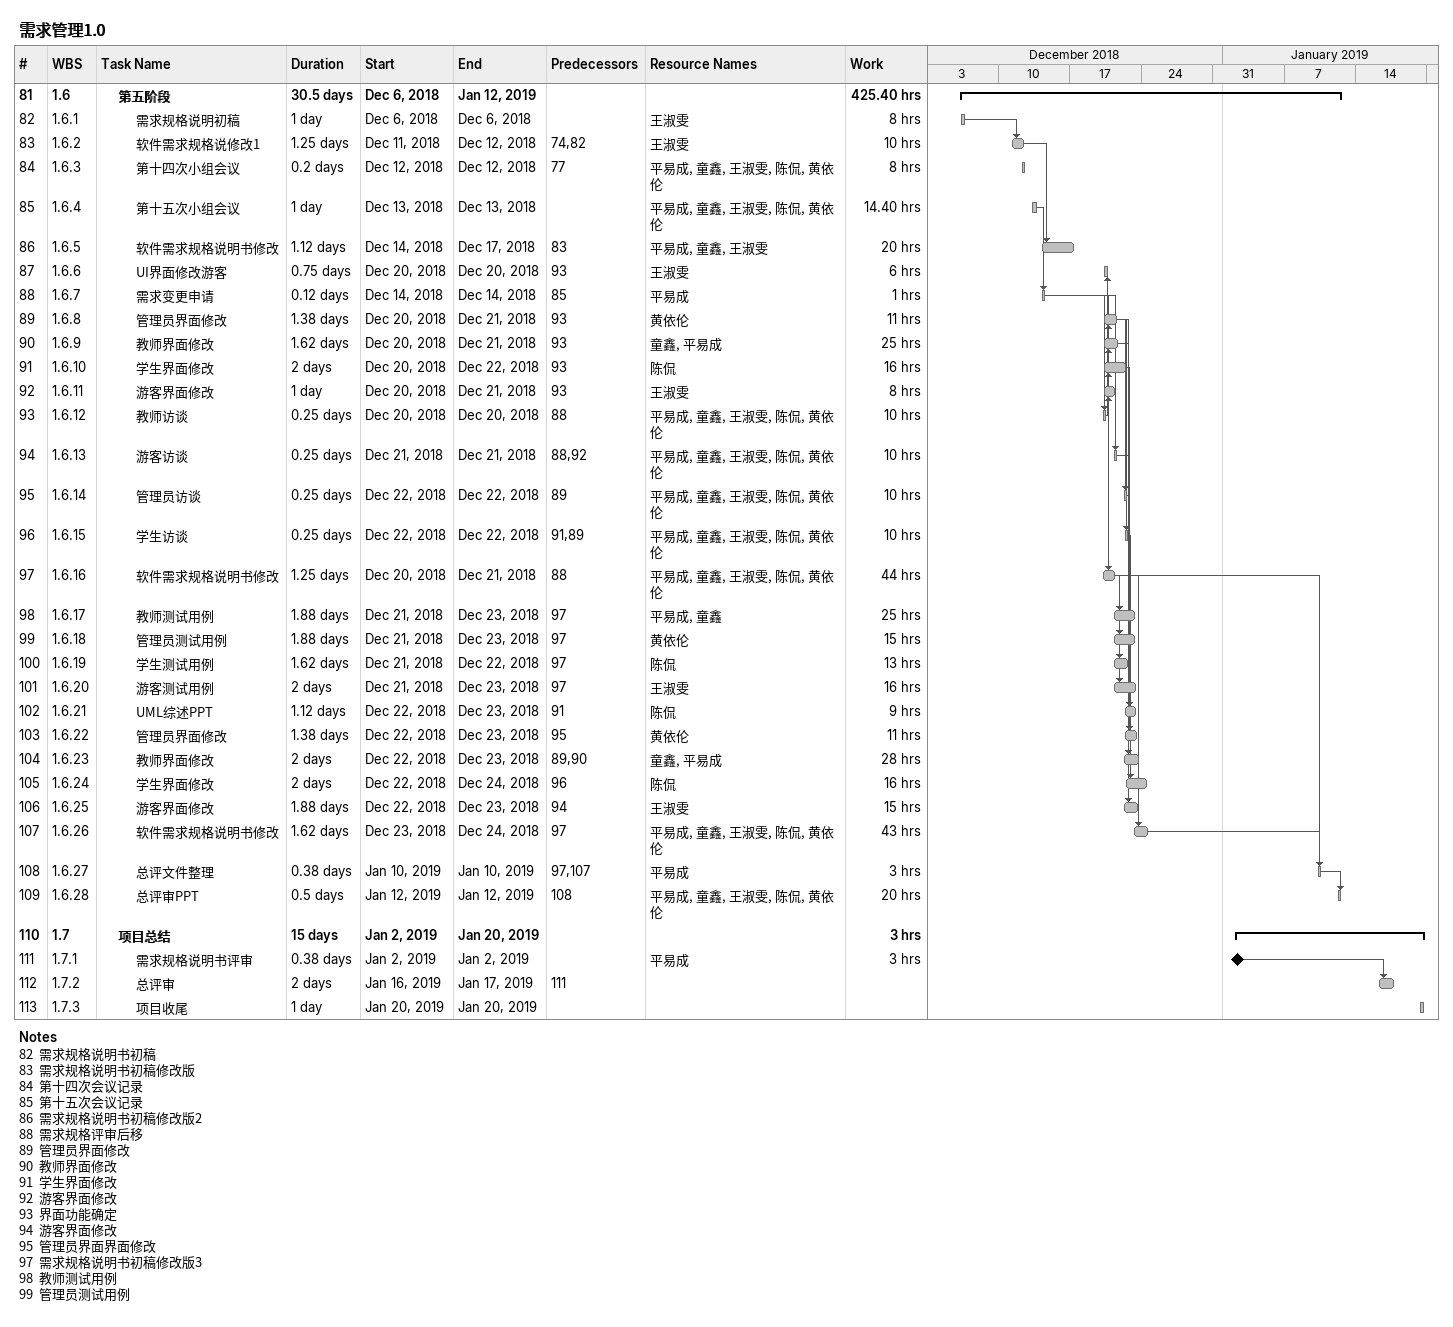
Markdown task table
需求管理1.0

| ID | WBS | Task | Duration | Start | Finish | Predecessors | Resources | Work (h) |
|---|---|---|---|---|---|---|---|---|
| 81 | 1.6 | **第五阶段** | 30.5d | 2018-12-06 | 2019-01-12 |  |  | 425.40 |
| 82 | 1.6.1 | 需求规格说明初稿 | 1d | 2018-12-06 | 2018-12-06 |  | 王淑雯 | 8 |
| 83 | 1.6.2 | 软件需求规格说修改1 | 1.25d | 2018-12-11 | 2018-12-12 | 74, 82 | 王淑雯 | 10 |
| 84 | 1.6.3 | 第十四次小组会议 | 0.2d | 2018-12-12 | 2018-12-12 | 77 | 平易成, 童鑫, 王淑雯, 陈侃, 黄依伦 | 8 |
| 85 | 1.6.4 | 第十五次小组会议 | 1d | 2018-12-13 | 2018-12-13 |  | 平易成, 童鑫, 王淑雯, 陈侃, 黄依伦 | 14.40 |
| 86 | 1.6.5 | 软件需求规格说明书修改 | 1.12d | 2018-12-14 | 2018-12-17 | 83 | 平易成, 童鑫, 王淑雯 | 20 |
| 87 | 1.6.6 | UI界面修改游客 | 0.75d | 2018-12-20 | 2018-12-20 | 93 | 王淑雯 | 6 |
| 88 | 1.6.7 | 需求变更申请 | 0.12d | 2018-12-14 | 2018-12-14 | 85 | 平易成 | 1 |
| 89 | 1.6.8 | 管理员界面修改 | 1.38d | 2018-12-20 | 2018-12-21 | 93 | 黄依伦 | 11 |
| 90 | 1.6.9 | 教师界面修改 | 1.62d | 2018-12-20 | 2018-12-21 | 93 | 童鑫, 平易成 | 25 |
| 91 | 1.6.10 | 学生界面修改 | 2d | 2018-12-20 | 2018-12-22 | 93 | 陈侃 | 16 |
| 92 | 1.6.11 | 游客界面修改 | 1d | 2018-12-20 | 2018-12-21 | 93 | 王淑雯 | 8 |
| 93 | 1.6.12 | 教师访谈 | 0.25d | 2018-12-20 | 2018-12-20 | 88 | 平易成, 童鑫, 王淑雯, 陈侃, 黄依伦 | 10 |
| 94 | 1.6.13 | 游客访谈 | 0.25d | 2018-12-21 | 2018-12-21 | 88, 92 | 平易成, 童鑫, 王淑雯, 陈侃, 黄依伦 | 10 |
| 95 | 1.6.14 | 管理员访谈 | 0.25d | 2018-12-22 | 2018-12-22 | 89 | 平易成, 童鑫, 王淑雯, 陈侃, 黄依伦 | 10 |
| 96 | 1.6.15 | 学生访谈 | 0.25d | 2018-12-22 | 2018-12-22 | 91, 89 | 平易成, 童鑫, 王淑雯, 陈侃, 黄依伦 | 10 |
| 97 | 1.6.16 | 软件需求规格说明书修改 | 1.25d | 2018-12-20 | 2018-12-21 | 88 | 平易成, 童鑫, 王淑雯, 陈侃, 黄依伦 | 44 |
| 98 | 1.6.17 | 教师测试用例 | 1.88d | 2018-12-21 | 2018-12-23 | 97 | 平易成, 童鑫 | 25 |
| 99 | 1.6.18 | 管理员测试用例 | 1.88d | 2018-12-21 | 2018-12-23 | 97 | 黄依伦 | 15 |
| 100 | 1.6.19 | 学生测试用例 | 1.62d | 2018-12-21 | 2018-12-22 | 97 | 陈侃 | 13 |
| 101 | 1.6.20 | 游客测试用例 | 2d | 2018-12-21 | 2018-12-23 | 97 | 王淑雯 | 16 |
| 102 | 1.6.21 | UML综述PPT | 1.12d | 2018-12-22 | 2018-12-23 | 91 | 陈侃 | 9 |
| 103 | 1.6.22 | 管理员界面修改 | 1.38d | 2018-12-22 | 2018-12-23 | 95 | 黄依伦 | 11 |
| 104 | 1.6.23 | 教师界面修改 | 2d | 2018-12-22 | 2018-12-23 | 89, 90 | 童鑫, 平易成 | 28 |
| 105 | 1.6.24 | 学生界面修改 | 2d | 2018-12-22 | 2018-12-24 | 96 | 陈侃 | 16 |
| 106 | 1.6.25 | 游客界面修改 | 1.88d | 2018-12-22 | 2018-12-23 | 94 | 王淑雯 | 15 |
| 107 | 1.6.26 | 软件需求规格说明书修改 | 1.62d | 2018-12-23 | 2018-12-24 | 97 | 平易成, 童鑫, 王淑雯, 陈侃, 黄依伦 | 43 |
| 108 | 1.6.27 | 总评文件整理 | 0.38d | 2019-01-10 | 2019-01-10 | 97, 107 | 平易成 | 3 |
| 109 | 1.6.28 | 总评审PPT | 0.5d | 2019-01-12 | 2019-01-12 | 108 | 平易成, 童鑫, 王淑雯, 陈侃, 黄依伦 | 20 |
| 110 | 1.7 | **项目总结** | 15d | 2019-01-02 | 2019-01-20 |  |  | 3 |
| 111 | 1.7.1 | 需求规格说明书评审 | 0.38d | 2019-01-02 | 2019-01-02 |  | 平易成 | 3 |
| 112 | 1.7.2 | 总评审 | 2d | 2019-01-16 | 2019-01-17 | 111 |  |  |
| 113 | 1.7.3 | 项目收尾 | 1d | 2019-01-20 | 2019-01-20 |  |  |  |

Notes
- 82: 需求规格说明书初稿
- 83: 需求规格说明书初稿修改版
- 84: 第十四次会议记录
- 85: 第十五次会议记录
- 86: 需求规格说明书初稿修改版2
- 88: 需求规格评审后移
- 89: 管理员界面修改
- 90: 教师界面修改
- 91: 学生界面修改
- 92: 游客界面修改
- 93: 界面功能确定
- 94: 游客界面修改
- 95: 管理员界面界面修改
- 97: 需求规格说明书初稿修改版3
- 98: 教师测试用例
- 99: 管理员测试用例
